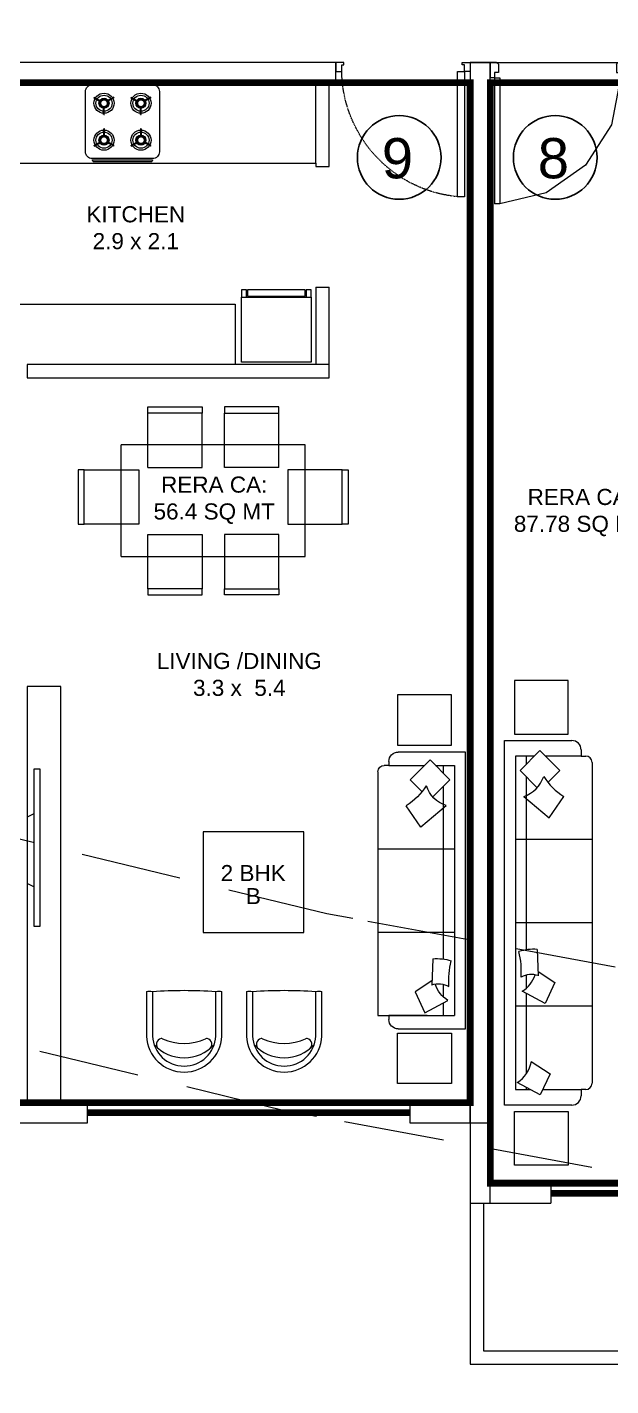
# Model space of a CAD drawing. Header units: inches. Extents: x 27644242 to 29761523, y -859349 to 216979.
# Drawn here: x 29104719 to 29109065, y -486653 to -476530 of the extents above; entities that cross this region are included whole.
import ezdxf

# ---------------------------------------------------------------- set-up
doc = ezdxf.new("R2010")
doc.units = ezdxf.units.IN
doc.header["$MEASUREMENT"] = 0
doc.set_wipeout_variables(frame=1)
doc.linetypes.add('01-Xref Col Podium Lvl-1$0$HIDDEN', pattern=[0.375, 0.25, -0.125])
doc.linetypes.add('DASHED', pattern=[0.75, 0.5, -0.25])
doc.layers.get('Defpoints').update_dxf_attribs({"color": 8})
for name, color, linetype, lineweight in [('DOOR', 4, 'Continuous', 0), ('DOORS', 1, 'Continuous', 9), ('ELEVATION', 40, 'Continuous', 13), ('FURN', 250, 'Continuous', 0), ('RVA Site Boundary', 17, 'Continuous', 15), ('WALL', 7, 'Continuous', 20), ('WINDOW', 162, 'Continuous', 13)]:
    doc.layers.add(name, color=color, linetype=linetype, lineweight=lineweight)
doc.layers.add('text', color=7, linetype='Continuous')
doc.styles.add('AMITS', font='arial.ttf')

# ---------------------------------------------------------------- blocks, each defined once
blk = doc.blocks.new('A$C6E20521E-flatten-1')
at = {"layer": 'DOORS', "color": 251}
for p, q in [((30, 115), (30, 1054)), ((70, 1054), (30, 1054)), ((70, 115), (70, 1054)), ((30, 115), (0, 115)), ((0, 0), (0, 115)), ((30, 75), (30, 115)), ((30, 115), (70, 115)), ((970, 75), (970, 115)), ((970, 115), (1000, 115)), ((1000, 0), (1000, 115)), ((0, 0), (1000, 0)), ((60, 75), (30, 75)), ((60, 15), (60, 75)), ((940, 15), (940, 75)), ((940, 75), (970, 75)), ((45, 0), (0, 0)), ((955, 0), (1000, 0))]:
    blk.add_line(p, q, dxfattribs=at)
for points in [[(970, 115), (902, 465), (709, 765), (417, 972), (70, 1054)], [(45, 0), (52, 2), (58, 7), (60, 15)], [(940, 15), (944, 4), (955, 0)]]:
    blk.add_lwpolyline(points, dxfattribs=at)
blk = doc.blocks.new('sofa-12')
at = {"color": 0, "linetype": 'ByBlock'}
for p, q in [((0.175, 0.7), (2.742, 0.7)), ((0.792, 0.7), (0.792, 0.087)), ((1.458, 0.7), (1.458, 0.087)), ((2.125, 0.7), (2.125, 0.087)), ((0.075, 0.612), (0.125, 0.612)), ((0.125, 0.612), (0.125, 0.65)), ((0.125, 0.612), (0.125, 0.327)), ((2.792, 0.65), (2.792, 0.612)), ((2.792, 0.612), (2.842, 0.612)), ((2.792, 0.306), (2.792, 0.612)), ((0, 0), (0, 0.537)), ((0.241, 0.442), (0.081, 0.283)), ((0.335, 0.347), (0.241, 0.442)), ((0.618, 0.356), (0.447, 0.473)), ((2.917, 0.537), (2.917, 0)), ((0.447, 0.154), (0.618, 0.356)), ((1.849, 0.268), (1.937, 0.402)), ((1.937, 0.402), (2.105, 0.325)), ((2.568, 0.214), (2.667, 0.364)), ((2.667, 0.364), (2.834, 0.286)), ((0.081, 0.283), (0.241, 0.124)), ((0.125, 0.24), (0.125, 0.087)), ((0.241, 0.124), (0.378, 0.261)), ((1.671, 0.261), (1.882, 0.27)), ((2.105, 0.325), (2.006, 0.141)), ((2.834, 0.286), (2.736, 0.102)), ((0.19, 0.175), (0.125, 0.175)), ((1.674, 0.175), (0.291, 0.175)), ((1.98, 0.175), (1.877, 0.175)), ((2.665, 0.175), (2.024, 0.175)), ((2.792, 0.175), (2.775, 0.175)), ((2.792, 0.087), (2.792, 0.206)), ((2.917, 0), (0, 0)), ((0.125, 0.087), (2.792, 0.087))]:
    blk.add_line(p, q, dxfattribs=at)
for centre, radius, start, end in [((0.175, 0.65), 0.05, 90, 180), ((2.742, 0.65), 0.05, 0, 90), ((0.075, 0.537), 0.075, 90, 180), ((2.842, 0.537), 0.075, 0, 90), ((0.025, 0.736), 0.497, 301.9301, 328.0699), ((0.211, 0.077), 0.248, 18.0785, 71.9215), ((2.044, 0.231), 0.374, 175.4155, 198.0697), ((2.038, 0.215), 0.166, 160.8325, 209.9235), ((1.796, 0.008), 0.249, 32.3301, 71.5057), ((1.845, -0.512), 0.646, 85.599, 104.0402), ((2.526, -0.031), 0.249, 32.3301, 80.157)]:
    blk.add_arc(centre, radius, start, end, dxfattribs=at)
blk = doc.blocks.new('RFRHHHJJJ')
at = {"layer": 'Defpoints', "ltscale": 500}
blk.add_lwpolyline([(-11600, 6601, 50, 50, 0), (-7600, 6601, 50, 50, 0), (-7600, 4351, 50, 50, 0), (-7450, 4351, 50, 50, 0), (-7450, 4451, 50, 50, 0), (-5650, 4451, 50, 50, 0), (-5650, 5201, 50, 50, 0), (-4200, 5201, 50, 50, 0), (-4200, 6601, 50, 50, 0), (-300, 6601, 50, 50, 0), (-300, 3601, 50, 50, 0), (-800, 3601, 50, 50, 0), (-800, 2001, 50, 50, 0), (300, 2001, 50, 50, 0), (300, -1599, 50, 50, 0), (-4300, -1599, 50, 50, 0), (-4300, -1599, 50, 50, 0), (-8000, -1599, 50, 50, 0), (-8000, -1599, 50, 50, 0), (-11600, -1599, 50, 50, 0), (-11600, 6601, 50, 50, 0)], format="xyseb", dxfattribs=at)
at = {"layer": 'FURN', "ltscale": 500, "elevation": 0}
for points in [[(-11420, 2147), (-11420, 1747), (-11020, 1747), (-11020, 2147)], [(-11420, -1465), (-11420, -1065), (-11020, -1065), (-11020, -1465)]]:
    blk.add_lwpolyline(points, close=True, dxfattribs=at)
at = {"layer": 'WALL'}
for p, q in [((-11750, 6751), (-11750, -1749)), ((-11600, -1749), (-11600, 6751)), ((-11600, -1599), (-11150, -1599)), ((-11750, -1749), (-11150, -1749))]:
    blk.add_line(p, q, dxfattribs=at)
at = {"layer": 'WALL', "ltscale": 500}
for p, q in [((-11750, 6751), (-11600, 6751)), ((-11150, -1599), (-11150, -1749))]:
    blk.add_line(p, q, dxfattribs=at)
at = {"layer": 'WINDOW', "ltscale": 500, "const_width": 50}
blk.add_lwpolyline([(-11150, -1674), (-8250, -1674)], dxfattribs=at)
at = {"layer": 'FURN', "ltscale": 1000, "xscale": 931.2742623500526, "yscale": 931.2742623500526, "zscale": 931.2742623500526, "rotation": 270}
blk.add_blockref('sofa-12', (-11494, 1699), dxfattribs=at)
at = {"layer": 'WALL', "ltscale": 500, "xscale": -1, "rotation": 180}
blk.add_blockref('A$C6E20521E-flatten-1', (-11600, 6751), dxfattribs=at)
at = {"layer": 'text', "ltscale": 100, "insert": (-10069, 3221), "char_height": 120, "width": 1715.23, "attachment_point": 9, "style": 'AMITS'}
blk.add_mtext('\\pxqc;RERA CA: \\P87.78 SQ MT', dxfattribs=at)
blk = doc.blocks.new('TVVVV')
at = {"layer": 'FURN', "ltscale": 1000, "elevation": 0}
blk.add_lwpolyline([(-130, 740), (-82, 740), (-82, -429), (-130, -429)], close=True, dxfattribs=at)
for points in [[(-130, 447), (-179, 422)], [(-130, -96), (-179, -71)]]:
    blk.add_lwpolyline(points, dxfattribs=at)
blk = doc.blocks.new('DOOR_750')
at = {"layer": 'DOOR'}
for points in [[(-70, 50), (-32.5, 50), (-32.5, 750), (-70, 750)], [(-750, 50), (-717.5, 50), (-717.5, 12.5), (-705, 12.5), (-705, 0), (-750, 0)], [(0, 50), (-32.5, 50), (-32.5, 12.5), (-45, 12.5), (-45, 0), (0, 0)]]:
    blk.add_lwpolyline(points, close=True, dxfattribs=at)
at = {"layer": 'DOOR', "linetype": 'DASHED', "ltscale": 10}
blk.add_arc((-2.4, 38), 715.2, 95.4221, 179.04025, dxfattribs=at)
blk = doc.blocks.new('FRDG')
at = {"layer": 'FURN', "color": 8, "lineweight": 0, "extrusion": (3.3432e-08, -6.87431e-09, 1), "elevation": 0}
for points in [[(9345.998, -728.492), (9346.508, -728.492), (9346.508, -727.946), (9345.998, -727.946)], [(9346.508, -727.946), (9346.566, -727.946), (9346.566, -727.986), (9346.508, -727.986)], [(9346.514, -727.992), (9346.566, -727.992), (9346.566, -728.444), (9346.514, -728.444)], [(9346.508, -728.452), (9346.566, -728.452), (9346.566, -728.492), (9346.508, -728.492)]]:
    blk.add_lwpolyline(points, close=True, dxfattribs=at)
blk = doc.blocks.new('hob')
at = {"layer": 'FURN', "extrusion": (2e-16, 7.34249e-08, 1)}
for p, q in [((-747640, 890447), (-747613, 890399)), ((-747636, 890449), (-747608, 890402)), ((-747280, 890449), (-747308, 890402)), ((-747276, 890447), (-747303, 890399)), ((-747640, 890302), (-747613, 890350)), ((-747636, 890300), (-747608, 890347)), ((-747510, 890377), (-747566, 890377)), ((-747510, 890372), (-747566, 890372)), ((-747405, 890377), (-747350, 890377)), ((-747405, 890372), (-747350, 890372)), ((-747280, 890300), (-747308, 890347)), ((-747276, 890302), (-747303, 890350)), ((-747640, 890172), (-747613, 890124)), ((-747636, 890174), (-747608, 890127)), ((-747280, 890174), (-747308, 890127)), ((-747276, 890172), (-747303, 890124)), ((-747640, 890027), (-747613, 890075)), ((-747636, 890025), (-747608, 890072)), ((-747510, 890102), (-747566, 890102)), ((-747510, 890097), (-747566, 890097)), ((-747405, 890102), (-747350, 890102)), ((-747405, 890097), (-747350, 890097)), ((-747280, 890025), (-747308, 890072)), ((-747276, 890027), (-747303, 890075))]:
    blk.add_line(p, q, dxfattribs=at)
at = {"layer": 'FURN', "extrusion": (2e-16, 7.34249e-08, 1), "elevation": 0}
for points in [[(-747233, 889962), (-747683, 889962, -0.414214), (-747733, 890012), (-747733, 890462, -0.414214), (-747683, 890512), (-747233, 890512, -0.414214), (-747183, 890462), (-747183, 890012, -0.414214)], [(-747173, 890462, -0.414214), (-747158, 890447), (-747158, 890027, -0.414214), (-747173, 890012), (-747173, 890027)]]:
    blk.add_lwpolyline(points, format="xyb", close=True, dxfattribs=at)
at = {"layer": 'FURN', "extrusion": (2e-16, 7.34249e-08, 1), "const_width": 20, "elevation": 0}
for points in [[(-747625, 890375, 1), (-747565, 890375, 1)], [(-747290, 890375, 1), (-747350, 890375, 1)], [(-747625, 890100, -1), (-747565, 890100, -1)], [(-747290, 890100, 1), (-747350, 890100, 1)]]:
    blk.add_lwpolyline(points, format="xyb", close=True, dxfattribs=at)
at = {"layer": 'FURN', "extrusion": (2e-16, 7.34249e-08, 1)}
for centre, radius in [((-747595, 890375, 0), 75), ((-747320, 890375, 0), 75), ((-747595, 890375, 0), 60), ((-747595, 890375, 0), 37.5), ((-747320, 890375, 0), 60), ((-747320, 890375, 0), 37.5), ((-747595, 890100, 0), 75), ((-747595, 890100, 0), 60), ((-747320, 890100, 0), 75), ((-747320, 890100, 0), 60), ((-747595, 890100, 0), 37.5), ((-747320, 890100, 0), 37.5)]:
    blk.add_circle(centre, radius, dxfattribs=at)
for centre, start, end in [((-747595, 890375, 0), 118.3146, 121.6854), ((-747320, 890375, 0), 58.3146, 61.6854), ((-747320, 890375, 0), 58.3146, 61.6854), ((-747595, 890375, 0), 358.3146, 1.6854), ((-747320, 890375, 0), 178.3146, 181.6854), ((-747595, 890375, 0), 238.3146, 241.6854), ((-747320, 890375, 0), 298.3146, 301.6854), ((-747595, 890100, 0), 118.3146, 121.6854), ((-747320, 890100, 0), 58.3146, 61.6854), ((-747320, 890100, 0), 58.3146, 61.6854), ((-747595, 890100, 0), 358.3146, 1.6854), ((-747320, 890100, 0), 178.3146, 181.6854), ((-747595, 890100, 0), 238.3146, 241.6854), ((-747320, 890100, 0), 298.3146, 301.6854)]:
    blk.add_arc(centre, 85, start, end, dxfattribs=at)
blk = doc.blocks.new('DINING TBALE')
at = {"layer": 'FURN'}
for p, q in [((552, 1665, 0), (552, 1710, 0)), ((552, 1710, 0), (957, 1710, 0)), ((552, 1665, 0), (552, 1710, 0)), ((957, 1665, 0), (552, 1665, 0)), ((552, 1665, 0), (552, 1260, 0)), ((957, 1665, 0), (552, 1665, 0)), ((957, 1710, 0), (957, 1665, 0)), ((957, 1260, 0), (957, 1665, 0)), ((1123, 1710, 0), (1123, 1665, 0)), ((1528, 1710, 0), (1123, 1710, 0)), ((1123, 1260, 0), (1123, 1665, 0)), ((1123, 1665, 0), (1528, 1665, 0)), ((1123, 1665, 0), (1528, 1665, 0)), ((1528, 1665, 0), (1528, 1710, 0)), ((1528, 1665, 0), (1528, 1710, 0)), ((1528, 1665, 0), (1528, 1260, 0)), ((1726, 1426, 0), (354, 1426, 0)), ((354, 1426, 0), (354, 594, 0)), ((1726, 1426, 0), (1726, 594, 0)), ((552, 1260, 0), (957, 1260, 0)), ((1528, 1260, 0), (1123, 1260, 0)), ((35, 1184, 0), (80, 1184, 0)), ((35, 779, 0), (35, 1184, 0)), ((485, 1184, 0), (80, 1184, 0)), ((80, 1184, 0), (80, 779, 0)), ((80, 1184, 0), (80, 779, 0)), ((485, 779, 0), (485, 1184, 0)), ((1595, 1184, 0), (2000, 1184, 0)), ((1595, 779, 0), (1595, 1184, 0)), ((2045, 1184, 0), (2000, 1184, 0)), ((2000, 1184, 0), (2000, 779, 0)), ((2000, 1184, 0), (2000, 779, 0)), ((2045, 779, 0), (2045, 1184, 0)), ((80, 779, 0), (35, 779, 0)), ((80, 779, 0), (35, 779, 0)), ((80, 779, 0), (485, 779, 0)), ((552, 761, 0), (957, 761, 0)), ((552, 761, 0), (552, 356, 0)), ((957, 761, 0), (957, 356, 0)), ((1123, 761, 0), (1123, 356, 0)), ((1528, 761, 0), (1123, 761, 0)), ((1528, 761, 0), (1528, 356, 0)), ((2000, 779, 0), (1595, 779, 0)), ((2000, 779, 0), (2045, 779, 0)), ((2000, 779, 0), (2045, 779, 0)), ((354, 594, 0), (1726, 594, 0)), ((552, 356, 0), (552, 311, 0)), ((552, 356, 0), (552, 311, 0)), ((957, 356, 0), (552, 356, 0)), ((957, 356, 0), (552, 356, 0)), ((552, 311, 0), (957, 311, 0)), ((957, 311, 0), (957, 356, 0)), ((1123, 311, 0), (1123, 356, 0)), ((1123, 356, 0), (1528, 356, 0)), ((1123, 356, 0), (1528, 356, 0)), ((1528, 311, 0), (1123, 311, 0)), ((1528, 356, 0), (1528, 311, 0)), ((1528, 356, 0), (1528, 311, 0))]:
    blk.add_line(p, q, dxfattribs=at)
blk = doc.blocks.new('sofasaaaaaaaaaaa')
at = {"color": 0, "linetype": 'ByBlock'}
for p, q in [((-352, 710), (-322, 710)), ((-322, 710), (-322, 745)), ((-322, 710), (-322, 444)), ((-275, 791), (1541, 791)), ((299, 791), (299, 221)), ((920, 791), (920, 221)), ((1541, 791), (1541, 221)), ((1541, 710), (1571, 710)), ((1541, 424), (1541, 710)), ((-422, 139), (-422, 640)), ((1641, 640), (1641, 139)), ((-214, 551), (-363, 403)), ((-126, 463), (-214, 551)), ((137, 471), (-22, 580)), ((1283, 389), (1366, 514)), ((1366, 514), (1522, 442)), ((-22, 283), (137, 471)), ((1522, 442), (1430, 270)), ((-363, 403), (-214, 255)), ((-322, 363), (-322, 221)), ((-214, 255), (-87, 383)), ((1118, 382), (1314, 390)), ((-262, 302), (-322, 302)), ((-322, 221), (1541, 221)), ((1121, 302), (-167, 302)), ((1405, 302), (1310, 302)), ((1541, 302), (1447, 302)), ((1641, 139), (-422, 139))]:
    blk.add_line(p, q, dxfattribs=at)
for centre, radius, start, end in [((-352, 640), 69.8, 90, 180), ((-275, 745), 46.6, 90, 180), ((1571, 640), 69.8, 0, 90), ((-415, 825), 463, 301.9301, 328.0699), ((-242, 211), 231, 18.0785, 71.9215), ((1465, 354), 348, 175.4155, 198.0697), ((1460, 340), 155, 160.8325, 209.9235), ((1234, 147), 231, 32.3301, 71.5057), ((1280, -338), 602, 85.599, 104.0402)]:
    blk.add_arc(centre, radius, start, end, dxfattribs=at)
blk = doc.blocks.new('cha-1')
at = {"color": 0, "linetype": 'ByBlock'}
for points in [[(375, 10), (375, 453, 0.950858), (-375, 453), (-375, 10)], [(315, 11), (315, 452, 0.946504), (-315, 452), (-315, 11)]]:
    blk.add_lwpolyline(points, format="xyb", dxfattribs=at)
for centre, radius, start, end in [((0, 263), 405, 42.4573, 137.5427), ((-217, 533), 58.2, 126.2045, 258.1486), ((217, 533), 58.2, 281.8514, 53.7955), ((-224, 501), 25, 258.1486, 294.8492), ((0, 17), 508, 65.1508, 114.8492), ((224, 501), 25, 245.1508, 281.8514), ((-347, 125), 118, 256.2867, 285.6904), ((0, 4466), 4466, 265.9551, 274.0449), ((347, 125), 118, 254.3096, 283.7133)]:
    blk.add_arc(centre, radius, start, end, dxfattribs=at)

msp = doc.modelspace()

# ---------------------------------------------------------------- linework, layer by layer
at = {"layer": 'FURN', "ltscale": 500}
for p, q in [((29103968.2, -477542.7), (29106868.2, -477542.7)), ((29103968.2, -478592.7), (29106268.2, -478592.7)), ((29106268.2, -478592.7), (29106268.2, -479042.7))]:
    msp.add_line(p, q, dxfattribs=at)
msp.add_lwpolyline([(29104719.9, -484542.7), (29104969.9, -484542.7), (29104969.9, -481442.7), (29104719.9, -481442.7)], close=True, dxfattribs=at)
at = {"layer": 'FURN', "ltscale": 500, "elevation": 0}
for points in [[(29107877.9, -481504.7), (29107477.9, -481504.7), (29107477.9, -481879.7), (29107877.9, -481879.7)], [(29107877.9, -484399.6), (29107477.9, -484399.6), (29107477.9, -484024.6), (29107877.9, -484024.6)]]:
    msp.add_lwpolyline(points, close=True, dxfattribs=at)
at = {"layer": 'FURN', "ltscale": 1000}
msp.add_lwpolyline([(29106030.4, -483275), (29106780.4, -483275), (29106780.4, -482525), (29106030.4, -482525)], close=True, dxfattribs=at)
at = {"layer": 'RVA Site Boundary', "color": 252, "linetype": '01-Xref Col Podium Lvl-1$0$HIDDEN', "ltscale": 3000}
for points in [[(29117725.3, -469775.5), (29119006.8, -474560.5), (29119222.3, -475343.2), (29117093, -479269.2), (29120135.2, -482129.8), (29120270.6, -486342.2), (29119614.6, -487725.4), (29119403.1, -487707), (29112333, -487093), (29110340.5, -486838.3), (29110031.5, -485230.6), (29106872.8, -484647), (29106636, -484603.2), (29097508.8, -482387.6), (29091807.5, -484216), (29090493.2, -484559.2), (29084534.6, -484392.6), (29078620.2, -484587.4), (29077902, -484652.8), (29070600.6, -485069.7), (29062287.5, -485826.4)], [(29116277.7, -470168.7), (29117559.2, -474953.6), (29117615.8, -475159), (29115223.3, -479570.2), (29118655.9, -482797.8), (29118759.7, -486027.5), (29118706, -486140.8), (29112493.1, -485601.2), (29111608.5, -485488.2), (29111311.3, -483941.7), (29107145.4, -483171.9), (29106949.5, -483135.7), (29097452.6, -480830.4), (29091388.7, -482775.1), (29090321.2, -483053.8), (29084530.8, -482891.9), (29078527.4, -483089.6), (29077791.2, -483156.7), (29070489.8, -483573.6), (29062063, -484340.7)]]:
    msp.add_lwpolyline(points, dxfattribs=at)
at = {"layer": 'text', "color": 1, "ltscale": 500}
for centre in [(29107490, -477500.3), (29108651.3, -477500.3)]:
    msp.add_circle(centre, 311.4, dxfattribs=at)
at = {"layer": 'WALL', "ltscale": 500}
for p, q in [((29106968.2, -476942.7), (29106868.2, -476942.7)), ((29106868.2, -477542.7), (29106868.2, -476942.7)), ((29106968.2, -477567.7), (29106968.2, -476942.7)), ((29106868.2, -477542.7), (29106868.2, -477567.7)), ((29106868.2, -477567.7), (29106968.2, -477567.7)), ((29106868.2, -478467.7), (29106868.2, -479042.7)), ((29106868.2, -478467.7), (29106968.2, -478467.7)), ((29106968.2, -479042.7), (29106968.2, -478467.7))]:
    msp.add_line(p, q, dxfattribs=at)
for points in [[(29107018.2, -476792.7), (29103818.2, -476792.7), (29103818.2, -476942.7), (29107018.2, -476942.7)], [(29106968.2, -479142.7), (29106968.2, -479042.7), (29104718.2, -479042.7), (29104718.2, -479142.7)], [(29105168.3, -484692.7), (29105168.3, -484542.7), (29104318.2, -484542.7), (29104318.2, -484692.7)]]:
    msp.add_lwpolyline(points, close=True, dxfattribs=at)
at = {"layer": 'WINDOW', "ltscale": 500, "const_width": 50}
msp.add_lwpolyline([(29107568.3, -484617.7), (29105168.3, -484617.7)], dxfattribs=at)

# ---------------------------------------------------------------- block references
at = {"layer": 'FURN', "rotation": 270.0000000000086}
msp.add_blockref('hob', (28215191.3, -1224691.4, 0), dxfattribs=at)
at = {"layer": 'FURN', "extrusion": (-6.40542e-09, -9.36485e-09, 1), "xscale": -950.000000000018, "yscale": 950.0000000000116, "zscale": 950.0000000000109, "rotation": 269.9749165264677}
msp.add_blockref('FRDG', (29794495.5, -9358025.3, -0.1), dxfattribs=at)
at = {"layer": 'FURN', "ltscale": 1000, "rotation": 180}
msp.add_blockref('DINING TBALE', (29107144.5, -479048.5, -0.3), dxfattribs=at)
at = {"layer": 'FURN', "ltscale": 1000, "xscale": -1, "rotation": 180}
msp.add_blockref('TVVVV', (29104898.6, -482486.9, 0), dxfattribs=at)

# ---------------------------------------------------------------- texts
at = {"layer": 'text', "color": 1, "ltscale": 100, "style": 'AMITS'}
for s, insert, char_height, width, attachment_point in [('\\pxqc;9', (29107104.1, -477355.9), 300, 744.906, 1), ('\\pxqc;8', (29108265.3, -477355.9), 300, 744.906, 1), ('\\pxqc;2 BHK', (29105544.6, -482892.4), 120, 1715.235, 7), ('\\pxqc;B', (29105546, -483064), 120, 1715.235, 7)]:
    msp.add_mtext(s, dxfattribs=dict(at, insert=insert, char_height=char_height, width=width, attachment_point=attachment_point))
at = {"layer": 'text', "ltscale": 100, "char_height": 120, "width": 1715.235, "style": 'AMITS'}
for s, insert, attachment_point in [('\\pxqc;KITCHEN\\P2.9 x 2.1', (29106385.5, -477863.7), 3), ('\\pxqc;RERA CA: \\P56.4 SQ MT', (29105254.2, -479877.8), 1), ('\\pxqc;LIVING /DINING\\P3.3 x  5.4', (29107156.4, -481192), 3)]:
    msp.add_mtext(s, dxfattribs=dict(at, insert=insert, attachment_point=attachment_point))

# ---------------------------------------------------------------- next in the draw order: block references
at = {"layer": 'WALL', "ltscale": 500}
msp.add_blockref('RFRHHHJJJ', (29119768.2, -483543.8), dxfattribs=at)

# ---------------------------------------------------------------- next in the draw order: linework, layer by layer
at = {"layer": 'Defpoints', "ltscale": 500, "const_width": 50}
msp.add_lwpolyline([(29103968.2, -476942.7), (29103968.2, -479192.7), (29103818.2, -479192.7), (29103818.2, -479092.7), (29102518, -479092.7), (29102518, -480542.6), (29100918.2, -480542.6), (29100918.2, -479092.8), (29098518.2, -479092.8), (29098525.1, -483991.1), (29101618.7, -483989.8), (29101618.2, -484542.7), (29104618.2, -484542.7), (29104618.2, -484542.7), (29108018.2, -484542.7), (29108018.2, -476942.7), (29103968.2, -476942.7)], dxfattribs=at)
at = {"layer": 'ELEVATION', "ltscale": 500}
for points in [[(29108018.3, -485292.7), (29108018.3, -486492.7), (29111918.3, -486492.7), (29111918.3, -485292.7)], [(29108118.3, -485292.7), (29108118.3, -486392.7), (29111818.3, -486392.7), (29111818.3, -485292.7)]]:
    msp.add_lwpolyline(points, dxfattribs=at)
at = {"layer": 'WALL', "ltscale": 500}
for points in [[(29108168.2, -476792.7), (29108018.2, -476792.7), (29108018.2, -484692.7), (29108168.2, -484692.7)], [(29108018.2, -484692.7), (29108018.2, -484542.7), (29107568.3, -484542.7), (29107568.3, -484692.7)]]:
    msp.add_lwpolyline(points, close=True, dxfattribs=at)

# ---------------------------------------------------------------- next in the draw order: block references
at = {"layer": 'DOOR', "xscale": -1.333333977559269, "yscale": 1.333333977559269, "zscale": 1.333333977559269, "rotation": 180}
msp.add_blockref('DOOR_750', (29108018.2, -476792.7), dxfattribs=at)
at = {"layer": 'FURN', "ltscale": 1000, "xscale": -1, "rotation": 90.00000000000001}
msp.add_blockref('sofasaaaaaaaaaaa', (29108122.6, -482352.4), dxfattribs=at)

# ---------------------------------------------------------------- next in the draw order: block references
at = {"layer": 'FURN', "ltscale": 1000, "xscale": 0.7494972036074088, "yscale": 0.7494972036074088, "zscale": 0.7494972036074088, "rotation": 180}
for p in [(29105887.9, -483708.5), (29106632.7, -483708.5)]:
    msp.add_blockref('cha-1', p, dxfattribs=at)

doc.saveas('drawing.dxf')
